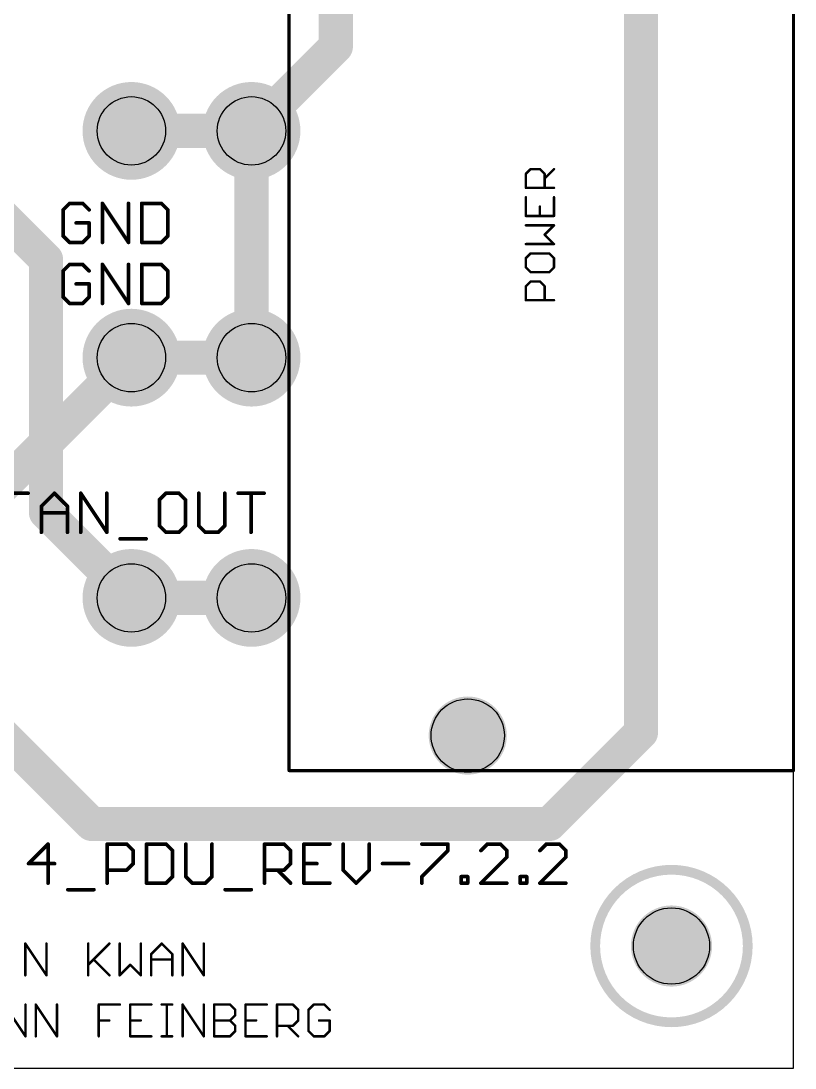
# Model space of a CAD drawing. Extents: x 0 to 5.5, y 0 to 2.75.
# Drawn here: x 4.234 to 5.503, y 0 to 1.716 of the extents above; entities that cross this region are included whole.
import ezdxf

# ---------------------------------------------------------------- set-up
doc = ezdxf.new("R2010")
doc.units = 0
for name, color, linetype in [('1', 14, 'CONTINUOUS'), ('16', 174, 'CONTINUOUS'), ('17', 94, 'CONTINUOUS'), ('20', 178, 'CONTINUOUS'), ('21', 250, 'CONTINUOUS'), ('23', 178, 'CONTINUOUS'), ('29', 250, 'CONTINUOUS'), ('30', 250, 'CONTINUOUS'), ('44', 250, 'CONTINUOUS')]:
    doc.layers.add(name, color=color, linetype=linetype)

# ---------------------------------------------------------------- blocks, each defined once
blk = doc.blocks.new('ROUNDP')
at = {"const_width": 0.5}
blk.add_lwpolyline([(0, -0.25, 1), (0, 0.25, 1), (0, -0.25)], format="xyb", dxfattribs=at)

msp = doc.modelspace()

# ---------------------------------------------------------------- linework, layer by layer
at = {"layer": '1', "const_width": 0.056}
for points in [[(4.75, 2.25), (4.75, 1.674016)], [(4.75, 1.674016), (4.611811, 1.535827)], [(4.414961, 1.535827), (4.611811, 1.535827)], [(4.200787, 0.95), (4.414961, 1.164173)], [(4.414961, 1.164173), (4.611811, 1.164173)], [(4.414961, 0.770472), (4.611811, 0.770472)]]:
    msp.add_lwpolyline(points, dxfattribs=at)
at = {"layer": '1', "const_width": 0.028}
for points in [[(4.759899, 1.664116, 1), (4.740101, 1.683915)], [(4.736, 1.674016, 1), (4.764, 1.674016)], [(4.414961, 1.549827, 1), (4.414961, 1.521827)], [(4.611811, 1.521827, 1), (4.611811, 1.549827)], [(4.601912, 1.545726, 1), (4.621711, 1.525927)], [(4.414961, 1.178173, 1), (4.414961, 1.150173)], [(4.42486, 1.154274, 1), (4.405061, 1.174073)], [(4.611811, 1.150173, 1), (4.611811, 1.178173)], [(4.414961, 0.784472, 1), (4.414961, 0.756472)], [(4.611811, 0.756472, 1), (4.611811, 0.784472)]]:
    msp.add_lwpolyline(points, format="xyb", dxfattribs=at)
at = {"layer": '16', "const_width": 0.056}
for points in [[(5.25, 2.25), (5.25, 0.55)], [(3.95, 1.65), (4.275, 1.325)], [(4.611811, 1.164173), (4.611811, 1.535827)], [(4.275, 1.325), (4.275, 0.910433)], [(4.275, 0.910433), (4.414961, 0.770472)], [(4.35, 0.4), (4.15, 0.6)], [(5.25, 0.55), (5.1, 0.4)], [(5.1, 0.4), (4.35, 0.4)]]:
    msp.add_lwpolyline(points, dxfattribs=at)
at = {"layer": '16', "const_width": 0.028}
for points in [[(4.625811, 1.535827, 1), (4.597811, 1.535827)], [(4.289, 1.325, 1), (4.261, 1.325)], [(4.265101, 1.315101, 1), (4.284899, 1.334899)], [(4.597811, 1.164173, 1), (4.625811, 1.164173)], [(4.284899, 0.920333, 1), (4.265101, 0.900534)], [(4.261, 0.910433, 1), (4.289, 0.910433)], [(4.405061, 0.760573, 1), (4.42486, 0.780372)], [(5.259899, 0.540101, 1), (5.240101, 0.559899)], [(5.236, 0.55, 1), (5.264, 0.55)], [(4.35, 0.414, 1), (4.35, 0.386)], [(4.340101, 0.390101, 1), (4.359899, 0.409899)], [(5.090101, 0.409899, 1), (5.109899, 0.390101)], [(5.1, 0.386, 1), (5.1, 0.414)]]:
    msp.add_lwpolyline(points, format="xyb", dxfattribs=at)
at = {"layer": '20'}
for p, q in [((5.5, 0), (5.5, 2.75)), ((0, 0), (5.5, 0))]:
    msp.add_line(p, q, dxfattribs=at)
for centre, radius in [((4.966142, 0.544882), 0.060039), ((5.3, 0.2), 0.0625)]:
    msp.add_circle(centre, radius, dxfattribs=at)
at = {"layer": '21'}
for points, const_width in [([(4.673228, 0.487402), (4.673228, 2.212598)], 0.005), ([(5.5, 2.212598), (5.5, 0.487402)], 0.005), ([(5.06141, 1.465476), (5.069083, 1.473149)], 0.004), ([(5.06141, 1.442456), (5.06141, 1.465476)], 0.004), ([(5.069083, 1.473149), (5.084429, 1.473149)], 0.004), ([(5.084429, 1.473149), (5.092102, 1.465476)], 0.004), ([(5.092102, 1.457803), (5.107449, 1.473149)], 0.004), ([(5.092102, 1.465476), (5.092102, 1.442456)], 0.004), ([(5.107449, 1.442456), (5.06141, 1.442456)], 0.004), ([(5.06141, 1.42711), (5.06141, 1.396417)], 0.004), ([(5.107449, 1.396417), (5.107449, 1.42711)], 0.004), ([(4.313676, 1.417055), (4.303, 1.406379)], 0.006), ([(4.303, 1.406379), (4.303, 1.363676)], 0.006), ([(4.335027, 1.417055), (4.313676, 1.417055)], 0.006), ([(4.345703, 1.406379), (4.335027, 1.417055)], 0.006), ([(4.367455, 1.353), (4.367455, 1.417055)], 0.006), ([(4.367455, 1.417055), (4.410158, 1.353)], 0.006), ([(4.410158, 1.353), (4.410158, 1.417055)], 0.006), ([(4.43191, 1.417055), (4.43191, 1.353)], 0.006), ([(4.463937, 1.417055), (4.43191, 1.417055)], 0.006), ([(4.474613, 1.406379), (4.463937, 1.417055)], 0.006), ([(4.474613, 1.363676), (4.474613, 1.406379)], 0.006), ([(5.084429, 1.396417), (5.084429, 1.411763)], 0.004), ([(5.06141, 1.396417), (5.107449, 1.396417)], 0.004), ([(4.345703, 1.385027), (4.324352, 1.385027)], 0.006), ([(4.345703, 1.363676), (4.345703, 1.385027)], 0.006), ([(5.107449, 1.38107), (5.06141, 1.38107)], 0.004), ([(5.092102, 1.365724), (5.107449, 1.38107)], 0.004), ([(4.303, 1.363676), (4.313676, 1.353)], 0.006), ([(4.313676, 1.353), (4.335027, 1.353)], 0.006), ([(4.335027, 1.353), (4.345703, 1.363676)], 0.006), ([(4.43191, 1.353), (4.463937, 1.353)], 0.006), ([(4.463937, 1.353), (4.474613, 1.363676)], 0.006), ([(5.107449, 1.350378), (5.092102, 1.365724)], 0.004), ([(5.06141, 1.350378), (5.107449, 1.350378)], 0.004), ([(5.069083, 1.335031), (5.06141, 1.327358)], 0.004), ([(5.06141, 1.327358), (5.06141, 1.312012)], 0.004), ([(5.099776, 1.335031), (5.069083, 1.335031)], 0.004), ([(5.107449, 1.327358), (5.099776, 1.335031)], 0.004), ([(5.107449, 1.312012), (5.107449, 1.327358)], 0.004), ([(4.313676, 1.317055), (4.303, 1.306379)], 0.006), ([(4.303, 1.306379), (4.303, 1.263676)], 0.006), ([(4.335027, 1.317055), (4.313676, 1.317055)], 0.006), ([(4.345703, 1.306379), (4.335027, 1.317055)], 0.006), ([(4.367455, 1.253), (4.367455, 1.317055)], 0.006), ([(4.367455, 1.317055), (4.410158, 1.253)], 0.006), ([(4.410158, 1.253), (4.410158, 1.317055)], 0.006), ([(4.43191, 1.317055), (4.43191, 1.253)], 0.006), ([(4.463937, 1.317055), (4.43191, 1.317055)], 0.006), ([(4.474613, 1.306379), (4.463937, 1.317055)], 0.006), ([(4.474613, 1.263676), (4.474613, 1.306379)], 0.006), ([(5.06141, 1.312012), (5.069083, 1.304338)], 0.004), ([(5.069083, 1.304338), (5.099776, 1.304338)], 0.004), ([(5.099776, 1.304338), (5.107449, 1.312012)], 0.004), ([(4.345703, 1.285027), (4.324352, 1.285027)], 0.006), ([(4.345703, 1.263676), (4.345703, 1.285027)], 0.006), ([(5.06141, 1.281319), (5.069083, 1.288992)], 0.004), ([(5.069083, 1.288992), (5.084429, 1.288992)], 0.004), ([(5.084429, 1.288992), (5.092102, 1.281319)], 0.004), ([(5.06141, 1.258299), (5.06141, 1.281319)], 0.004), ([(5.092102, 1.281319), (5.092102, 1.258299)], 0.004), ([(4.303, 1.263676), (4.313676, 1.253)], 0.006), ([(4.313676, 1.253), (4.335027, 1.253)], 0.006), ([(4.335027, 1.253), (4.345703, 1.263676)], 0.006), ([(4.43191, 1.253), (4.463937, 1.253)], 0.006), ([(4.463937, 1.253), (4.474613, 1.263676)], 0.006), ([(5.107449, 1.258299), (5.06141, 1.258299)], 0.004), ([(4.203, 0.942055), (4.245703, 0.942055)], 0.006), ([(4.267455, 0.920703), (4.288806, 0.942055)], 0.006), ([(4.288806, 0.942055), (4.310158, 0.920703)], 0.006), ([(4.33191, 0.878), (4.33191, 0.942055)], 0.006), ([(4.33191, 0.942055), (4.374613, 0.878)], 0.006), ([(4.374613, 0.878), (4.374613, 0.942055)], 0.006), ([(4.471496, 0.942055), (4.46082, 0.931379)], 0.006), ([(4.492847, 0.942055), (4.471496, 0.942055)], 0.006), ([(4.503523, 0.931379), (4.492847, 0.942055)], 0.006), ([(4.525275, 0.942055), (4.525275, 0.888676)], 0.006), ([(4.567978, 0.888676), (4.567978, 0.942055)], 0.006), ([(4.58973, 0.942055), (4.632433, 0.942055)], 0.006), ([(4.611081, 0.878), (4.611081, 0.942055)], 0.006), ([(4.46082, 0.931379), (4.46082, 0.888676)], 0.006), ([(4.503523, 0.888676), (4.503523, 0.931379)], 0.006), ([(4.267455, 0.878), (4.267455, 0.920703)], 0.006), ([(4.267455, 0.910027), (4.310158, 0.910027)], 0.006), ([(4.310158, 0.920703), (4.310158, 0.878)], 0.006), ([(4.46082, 0.888676), (4.471496, 0.878)], 0.006), ([(4.471496, 0.878), (4.492847, 0.878)], 0.006), ([(4.492847, 0.878), (4.503523, 0.888676)], 0.006), ([(4.525275, 0.888676), (4.535951, 0.878)], 0.006), ([(4.535951, 0.878), (4.557302, 0.878)], 0.006), ([(4.557302, 0.878), (4.567978, 0.888676)], 0.006), ([(4.396365, 0.867324), (4.439068, 0.867324)], 0.006), ([(5.5, 0.487402), (4.673228, 0.487402)], 0.005), ([(4.278392, 0.367055), (4.246365, 0.335027)], 0.006), ([(4.278392, 0.303), (4.278392, 0.367055)], 0.006), ([(4.375275, 0.303), (4.375275, 0.367055)], 0.006), ([(4.375275, 0.367055), (4.407302, 0.367055)], 0.006), ([(4.407302, 0.367055), (4.417978, 0.356379)], 0.006), ([(4.43973, 0.367055), (4.43973, 0.303)], 0.006), ([(4.471757, 0.367055), (4.43973, 0.367055)], 0.006), ([(4.482433, 0.356379), (4.471757, 0.367055)], 0.006), ([(4.504185, 0.367055), (4.504185, 0.313676)], 0.006), ([(4.546888, 0.313676), (4.546888, 0.367055)], 0.006), ([(4.633095, 0.303), (4.633095, 0.367055)], 0.006), ([(4.633095, 0.367055), (4.665122, 0.367055)], 0.006), ([(4.665122, 0.367055), (4.675798, 0.356379)], 0.006), ([(4.740253, 0.367055), (4.69755, 0.367055)], 0.006), ([(4.69755, 0.367055), (4.69755, 0.303)], 0.006), ([(4.762005, 0.367055), (4.762005, 0.324352)], 0.006), ([(4.804708, 0.324352), (4.804708, 0.367055)], 0.006), ([(4.890915, 0.367055), (4.933618, 0.367055)], 0.006), ([(4.933618, 0.367055), (4.933618, 0.356379)], 0.006), ([(4.998273, 0.367055), (4.987597, 0.356379)], 0.006), ([(5.019624, 0.367055), (4.998273, 0.367055)], 0.006), ([(5.0303, 0.356379), (5.019624, 0.367055)], 0.006), ([(5.094955, 0.367055), (5.08428, 0.356379)], 0.006), ([(5.116307, 0.367055), (5.094955, 0.367055)], 0.006), ([(5.126983, 0.356379), (5.116307, 0.367055)], 0.006), ([(4.417978, 0.356379), (4.417978, 0.335027)], 0.006), ([(4.482433, 0.313676), (4.482433, 0.356379)], 0.006), ([(4.675798, 0.356379), (4.675798, 0.335027)], 0.006), ([(4.933618, 0.356379), (4.890915, 0.313676)], 0.006), ([(4.987597, 0.303), (5.0303, 0.345703)], 0.006), ([(5.0303, 0.345703), (5.0303, 0.356379)], 0.006), ([(5.08428, 0.303), (5.126983, 0.345703)], 0.006), ([(5.126983, 0.345703), (5.126983, 0.356379)], 0.006), ([(4.246365, 0.335027), (4.289068, 0.335027)], 0.006), ([(4.407302, 0.324352), (4.375275, 0.324352)], 0.006), ([(4.417978, 0.335027), (4.407302, 0.324352)], 0.006), ([(4.665122, 0.324352), (4.633095, 0.324352)], 0.006), ([(4.654446, 0.324352), (4.675798, 0.303)], 0.006), ([(4.675798, 0.335027), (4.665122, 0.324352)], 0.006), ([(4.69755, 0.335027), (4.718901, 0.335027)], 0.006), ([(4.762005, 0.324352), (4.783356, 0.303)], 0.006), ([(4.783356, 0.303), (4.804708, 0.324352)], 0.006), ([(4.82646, 0.335027), (4.869163, 0.335027)], 0.006), ([(4.471757, 0.303), (4.482433, 0.313676)], 0.006), ([(4.504185, 0.313676), (4.51486, 0.303)], 0.006), ([(4.536212, 0.303), (4.546888, 0.313676)], 0.006), ([(4.890915, 0.313676), (4.890915, 0.303)], 0.006), ([(4.95537, 0.303), (4.95537, 0.313676)], 0.006), ([(4.95537, 0.313676), (4.966045, 0.313676)], 0.006), ([(4.966045, 0.313676), (4.966045, 0.303)], 0.006), ([(5.052052, 0.303), (5.052052, 0.313676)], 0.006), ([(5.052052, 0.313676), (5.062728, 0.313676)], 0.006), ([(5.062728, 0.313676), (5.062728, 0.303)], 0.006), ([(4.31082, 0.292324), (4.353523, 0.292324)], 0.006), ([(4.43973, 0.303), (4.471757, 0.303)], 0.006), ([(4.51486, 0.303), (4.536212, 0.303)], 0.006), ([(4.56864, 0.292324), (4.611343, 0.292324)], 0.006), ([(4.69755, 0.303), (4.740253, 0.303)], 0.006), ([(4.966045, 0.303), (4.95537, 0.303)], 0.006), ([(5.0303, 0.303), (4.987597, 0.303)], 0.006), ([(5.062728, 0.303), (5.052052, 0.303)], 0.006), ([(5.126983, 0.303), (5.08428, 0.303)], 0.006), ([(4.241068, 0.152), (4.241068, 0.204044)], 0.004), ([(4.241068, 0.204044), (4.275764, 0.152)], 0.004), ([(4.275764, 0.152), (4.275764, 0.204044)], 0.004), ([(4.344196, 0.204044), (4.344196, 0.152)], 0.004), ([(4.344196, 0.169348), (4.378892, 0.204044)], 0.004), ([(4.39576, 0.204044), (4.39576, 0.152)], 0.004), ([(4.430456, 0.152), (4.430456, 0.204044)], 0.004), ([(4.447324, 0.186696), (4.464672, 0.204044)], 0.004), ([(4.464672, 0.204044), (4.48202, 0.186696)], 0.004), ([(4.498888, 0.152), (4.498888, 0.204044)], 0.004), ([(4.498888, 0.204044), (4.533584, 0.152)], 0.004), ([(4.533584, 0.152), (4.533584, 0.204044)], 0.004), ([(4.35287, 0.178022), (4.378892, 0.152)], 0.004), ([(4.447324, 0.152), (4.447324, 0.186696)], 0.004), ([(4.447324, 0.178022), (4.48202, 0.178022)], 0.004), ([(4.48202, 0.186696), (4.48202, 0.152)], 0.004), ([(4.39576, 0.152), (4.413108, 0.169348)], 0.004), ([(4.413108, 0.169348), (4.430456, 0.152)], 0.004), ([(4.206692, 0.104044), (4.241388, 0.052)], 0.004), ([(4.241388, 0.052), (4.241388, 0.104044)], 0.004), ([(4.258256, 0.052), (4.258256, 0.104044)], 0.004), ([(4.258256, 0.104044), (4.292952, 0.052)], 0.004), ([(4.292952, 0.052), (4.292952, 0.104044)], 0.004), ([(4.361384, 0.052), (4.361384, 0.104044)], 0.004), ([(4.361384, 0.104044), (4.39608, 0.104044)], 0.004), ([(4.447644, 0.104044), (4.412948, 0.104044)], 0.004), ([(4.412948, 0.104044), (4.412948, 0.052)], 0.004), ([(4.464512, 0.104044), (4.48186, 0.104044)], 0.004), ([(4.473186, 0.052), (4.473186, 0.104044)], 0.004), ([(4.498888, 0.052), (4.498888, 0.104044)], 0.004), ([(4.498888, 0.104044), (4.533584, 0.052)], 0.004), ([(4.533584, 0.052), (4.533584, 0.104044)], 0.004), ([(4.550452, 0.052), (4.550452, 0.104044)], 0.004), ([(4.550452, 0.104044), (4.576474, 0.104044)], 0.004), ([(4.576474, 0.104044), (4.585148, 0.09537)], 0.004), ([(4.636712, 0.104044), (4.602016, 0.104044)], 0.004), ([(4.602016, 0.104044), (4.602016, 0.052)], 0.004), ([(4.65358, 0.052), (4.65358, 0.104044)], 0.004), ([(4.65358, 0.104044), (4.679602, 0.104044)], 0.004), ([(4.679602, 0.104044), (4.688276, 0.09537)], 0.004), ([(4.713818, 0.104044), (4.705144, 0.09537)], 0.004), ([(4.731166, 0.104044), (4.713818, 0.104044)], 0.004), ([(4.73984, 0.09537), (4.731166, 0.104044)], 0.004), ([(4.585148, 0.086696), (4.576474, 0.078022)], 0.004), ([(4.585148, 0.09537), (4.585148, 0.086696)], 0.004), ([(4.688276, 0.09537), (4.688276, 0.078022)], 0.004), ([(4.705144, 0.09537), (4.705144, 0.060674)], 0.004), ([(4.361384, 0.078022), (4.378732, 0.078022)], 0.004), ([(4.412948, 0.078022), (4.430296, 0.078022)], 0.004), ([(4.550452, 0.078022), (4.576474, 0.078022)], 0.004), ([(4.576474, 0.078022), (4.585148, 0.069348)], 0.004), ([(4.585148, 0.069348), (4.585148, 0.060674)], 0.004), ([(4.602016, 0.078022), (4.619364, 0.078022)], 0.004), ([(4.679602, 0.069348), (4.65358, 0.069348)], 0.004), ([(4.670928, 0.069348), (4.688276, 0.052)], 0.004), ([(4.688276, 0.078022), (4.679602, 0.069348)], 0.004), ([(4.73984, 0.078022), (4.722492, 0.078022)], 0.004), ([(4.73984, 0.060674), (4.73984, 0.078022)], 0.004), ([(4.412948, 0.052), (4.447644, 0.052)], 0.004), ([(4.464512, 0.052), (4.48186, 0.052)], 0.004), ([(4.576474, 0.052), (4.550452, 0.052)], 0.004), ([(4.585148, 0.060674), (4.576474, 0.052)], 0.004), ([(4.602016, 0.052), (4.636712, 0.052)], 0.004), ([(4.705144, 0.060674), (4.713818, 0.052)], 0.004), ([(4.713818, 0.052), (4.731166, 0.052)], 0.004), ([(4.731166, 0.052), (4.73984, 0.060674)], 0.004)]:
    msp.add_lwpolyline(points, dxfattribs=dict(at, const_width=const_width))
for points, const_width in [([(5.060702, 1.466183, 1), (5.062117, 1.464769)], 0.002), ([(5.06241, 1.465476, 1), (5.06041, 1.465476)], 0.002), ([(5.069083, 1.474149, 1), (5.069083, 1.472149)], 0.002), ([(5.06979, 1.472442, 1), (5.068376, 1.473856)], 0.002), ([(5.085136, 1.473856, 1), (5.083722, 1.472442)], 0.002), ([(5.084429, 1.472149, 1), (5.084429, 1.474149)], 0.002), ([(5.093102, 1.465476, 1), (5.091102, 1.465476)], 0.002), ([(5.091395, 1.45851, 1), (5.09281, 1.457095)], 0.002), ([(5.091395, 1.464769, 1), (5.09281, 1.466183)], 0.002), ([(5.108156, 1.472442, 1), (5.106742, 1.473856)], 0.002), ([(5.06141, 1.443456, 1), (5.06141, 1.441456)], 0.002), ([(5.06041, 1.442456, 1), (5.06241, 1.442456)], 0.002), ([(5.091102, 1.442456, 1), (5.093102, 1.442456)], 0.002), ([(5.107449, 1.441456, 1), (5.107449, 1.443456)], 0.002), ([(5.06241, 1.42711, 1), (5.06041, 1.42711)], 0.002), ([(5.108449, 1.42711, 1), (5.106449, 1.42711)], 0.002), ([(4.3045, 1.406379, 1), (4.3015, 1.406379)], 0.003), ([(4.301939, 1.40744, 1), (4.304061, 1.405318)], 0.003), ([(4.313676, 1.418555, 1), (4.313676, 1.415555)], 0.003), ([(4.314736, 1.415994, 1), (4.312615, 1.418115)], 0.003), ([(4.336088, 1.418115, 1), (4.333967, 1.415994)], 0.003), ([(4.335027, 1.415555, 1), (4.335027, 1.418555)], 0.003), ([(4.344642, 1.405318, 1), (4.346764, 1.40744)], 0.003), ([(4.368955, 1.417055, 1), (4.365955, 1.417055)], 0.003), ([(4.368703, 1.417887, 1), (4.366207, 1.416223)], 0.003), ([(4.411658, 1.417055, 1), (4.408658, 1.417055)], 0.003), ([(4.43341, 1.417055, 1), (4.43041, 1.417055)], 0.003), ([(4.43191, 1.418555, 1), (4.43191, 1.415555)], 0.003), ([(4.464998, 1.418115, 1), (4.462877, 1.415994)], 0.003), ([(4.463937, 1.415555, 1), (4.463937, 1.418555)], 0.003), ([(4.476113, 1.406379, 1), (4.473113, 1.406379)], 0.003), ([(4.473552, 1.405318, 1), (4.475674, 1.40744)], 0.003), ([(5.085429, 1.411763, 1), (5.083429, 1.411763)], 0.002), ([(5.06141, 1.397417, 1), (5.06141, 1.395417)], 0.002), ([(5.06041, 1.396417, 1), (5.06241, 1.396417)], 0.002), ([(5.083429, 1.396417, 1), (5.085429, 1.396417)], 0.002), ([(5.106449, 1.396417, 1), (5.108449, 1.396417)], 0.002), ([(5.107449, 1.395417, 1), (5.107449, 1.397417)], 0.002), ([(4.324352, 1.386527, 1), (4.324352, 1.383527)], 0.003), ([(4.347203, 1.385027, 1), (4.344203, 1.385027)], 0.003), ([(4.345703, 1.383527, 1), (4.345703, 1.386527)], 0.003), ([(5.06141, 1.38207, 1), (5.06141, 1.38007)], 0.002), ([(5.108156, 1.380363, 1), (5.106742, 1.381778)], 0.002), ([(5.107449, 1.38007, 1), (5.107449, 1.38207)], 0.002), ([(4.304061, 1.364736, 1), (4.301939, 1.362615)], 0.003), ([(4.3015, 1.363676, 1), (4.3045, 1.363676)], 0.003), ([(4.313676, 1.3545, 1), (4.313676, 1.3515)], 0.003), ([(4.335027, 1.3515, 1), (4.335027, 1.3545)], 0.003), ([(4.344203, 1.363676, 1), (4.347203, 1.363676)], 0.003), ([(4.346764, 1.362615, 1), (4.344642, 1.364736)], 0.003), ([(4.43191, 1.3545, 1), (4.43191, 1.3515)], 0.003), ([(4.463937, 1.3515, 1), (4.463937, 1.3545)], 0.003), ([(4.473113, 1.363676, 1), (4.476113, 1.363676)], 0.003), ([(4.475674, 1.362615, 1), (4.473552, 1.364736)], 0.003), ([(5.09281, 1.366431, 1), (5.091395, 1.365017)], 0.002), ([(5.091395, 1.366431, 1), (5.09281, 1.365017)], 0.002), ([(4.312615, 1.351939, 1), (4.314736, 1.354061)], 0.003), ([(4.333967, 1.354061, 1), (4.336088, 1.351939)], 0.003), ([(4.365955, 1.353, 1), (4.368955, 1.353)], 0.003), ([(4.408658, 1.353, 1), (4.411658, 1.353)], 0.003), ([(4.40891, 1.352168, 1), (4.411406, 1.353832)], 0.003), ([(4.43041, 1.353, 1), (4.43341, 1.353)], 0.003), ([(4.462877, 1.354061, 1), (4.464998, 1.351939)], 0.003), ([(5.06141, 1.351378, 1), (5.06141, 1.349378)], 0.002), ([(5.106742, 1.349671, 1), (5.108156, 1.351085)], 0.002), ([(5.107449, 1.349378, 1), (5.107449, 1.351378)], 0.002), ([(5.060702, 1.328065, 1), (5.062117, 1.326651)], 0.002), ([(5.06241, 1.327358, 1), (5.06041, 1.327358)], 0.002), ([(5.069083, 1.336031, 1), (5.069083, 1.334031)], 0.002), ([(5.06979, 1.334324, 1), (5.068376, 1.335738)], 0.002), ([(5.100483, 1.335738, 1), (5.099069, 1.334324)], 0.002), ([(5.099776, 1.334031, 1), (5.099776, 1.336031)], 0.002), ([(5.108449, 1.327358, 1), (5.106449, 1.327358)], 0.002), ([(5.106742, 1.326651, 1), (5.108156, 1.328065)], 0.002), ([(4.3045, 1.306379, 1), (4.3015, 1.306379)], 0.003), ([(4.301939, 1.30744, 1), (4.304061, 1.305318)], 0.003), ([(4.313676, 1.318555, 1), (4.313676, 1.315555)], 0.003), ([(4.314736, 1.315994, 1), (4.312615, 1.318115)], 0.003), ([(4.336088, 1.318115, 1), (4.333967, 1.315994)], 0.003), ([(4.335027, 1.315555, 1), (4.335027, 1.318555)], 0.003), ([(4.344642, 1.305318, 1), (4.346764, 1.30744)], 0.003), ([(4.368955, 1.317055, 1), (4.365955, 1.317055)], 0.003), ([(4.368703, 1.317887, 1), (4.366207, 1.316223)], 0.003), ([(4.411658, 1.317055, 1), (4.408658, 1.317055)], 0.003), ([(4.43341, 1.317055, 1), (4.43041, 1.317055)], 0.003), ([(4.43191, 1.318555, 1), (4.43191, 1.315555)], 0.003), ([(4.464998, 1.318115, 1), (4.462877, 1.315994)], 0.003), ([(4.463937, 1.315555, 1), (4.463937, 1.318555)], 0.003), ([(4.476113, 1.306379, 1), (4.473113, 1.306379)], 0.003), ([(4.473552, 1.305318, 1), (4.475674, 1.30744)], 0.003), ([(5.062117, 1.312719, 1), (5.060702, 1.311304)], 0.002), ([(5.06041, 1.312012, 1), (5.06241, 1.312012)], 0.002), ([(5.069083, 1.305338, 1), (5.069083, 1.303338)], 0.002), ([(5.068376, 1.303631, 1), (5.06979, 1.305046)], 0.002), ([(5.099069, 1.305046, 1), (5.100483, 1.303631)], 0.002), ([(5.099776, 1.303338, 1), (5.099776, 1.305338)], 0.002), ([(5.106449, 1.312012, 1), (5.108449, 1.312012)], 0.002), ([(5.108156, 1.311304, 1), (5.106742, 1.312719)], 0.002), ([(4.324352, 1.286527, 1), (4.324352, 1.283527)], 0.003), ([(4.347203, 1.285027, 1), (4.344203, 1.285027)], 0.003), ([(4.345703, 1.283527, 1), (4.345703, 1.286527)], 0.003), ([(5.069083, 1.289992, 1), (5.069083, 1.287992)], 0.002), ([(5.06979, 1.288285, 1), (5.068376, 1.289699)], 0.002), ([(5.085136, 1.289699, 1), (5.083722, 1.288285)], 0.002), ([(5.084429, 1.287992, 1), (5.084429, 1.289992)], 0.002), ([(5.060702, 1.282026, 1), (5.062117, 1.280612)], 0.002), ([(5.06241, 1.281319, 1), (5.06041, 1.281319)], 0.002), ([(5.093102, 1.281319, 1), (5.091102, 1.281319)], 0.002), ([(5.091395, 1.280612, 1), (5.09281, 1.282026)], 0.002), ([(4.304061, 1.264736, 1), (4.301939, 1.262615)], 0.003), ([(4.3015, 1.263676, 1), (4.3045, 1.263676)], 0.003), ([(4.313676, 1.2545, 1), (4.313676, 1.2515)], 0.003), ([(4.312615, 1.251939, 1), (4.314736, 1.254061)], 0.003), ([(4.333967, 1.254061, 1), (4.336088, 1.251939)], 0.003), ([(4.335027, 1.2515, 1), (4.335027, 1.2545)], 0.003), ([(4.344203, 1.263676, 1), (4.347203, 1.263676)], 0.003), ([(4.346764, 1.262615, 1), (4.344642, 1.264736)], 0.003), ([(4.365955, 1.253, 1), (4.368955, 1.253)], 0.003), ([(4.408658, 1.253, 1), (4.411658, 1.253)], 0.003), ([(4.40891, 1.252168, 1), (4.411406, 1.253832)], 0.003), ([(4.43191, 1.2545, 1), (4.43191, 1.2515)], 0.003), ([(4.43041, 1.253, 1), (4.43341, 1.253)], 0.003), ([(4.462877, 1.254061, 1), (4.464998, 1.251939)], 0.003), ([(4.463937, 1.2515, 1), (4.463937, 1.2545)], 0.003), ([(4.473113, 1.263676, 1), (4.476113, 1.263676)], 0.003), ([(4.475674, 1.262615, 1), (4.473552, 1.264736)], 0.003), ([(5.06141, 1.259299, 1), (5.06141, 1.257299)], 0.002), ([(5.06041, 1.258299, 1), (5.06241, 1.258299)], 0.002), ([(5.091102, 1.258299, 1), (5.093102, 1.258299)], 0.002), ([(5.107449, 1.257299, 1), (5.107449, 1.259299)], 0.002), ([(4.245703, 0.940555, 1), (4.245703, 0.943555)], 0.003), ([(4.289867, 0.943115, 1), (4.287746, 0.940994)], 0.003), ([(4.289867, 0.940994, 1), (4.287746, 0.943115)], 0.003), ([(4.33341, 0.942055, 1), (4.33041, 0.942055)], 0.003), ([(4.333158, 0.942887, 1), (4.330662, 0.941223)], 0.003), ([(4.376113, 0.942055, 1), (4.373113, 0.942055)], 0.003), ([(4.471496, 0.943555, 1), (4.471496, 0.940555)], 0.003), ([(4.472556, 0.940994, 1), (4.470435, 0.943115)], 0.003), ([(4.493908, 0.943115, 1), (4.491787, 0.940994)], 0.003), ([(4.492847, 0.940555, 1), (4.492847, 0.943555)], 0.003), ([(4.526775, 0.942055, 1), (4.523775, 0.942055)], 0.003), ([(4.569478, 0.942055, 1), (4.566478, 0.942055)], 0.003), ([(4.58973, 0.943555, 1), (4.58973, 0.940555)], 0.003), ([(4.612581, 0.942055, 1), (4.609581, 0.942055)], 0.003), ([(4.632433, 0.940555, 1), (4.632433, 0.943555)], 0.003), ([(4.46232, 0.931379, 1), (4.45932, 0.931379)], 0.003), ([(4.459759, 0.93244, 1), (4.461881, 0.930318)], 0.003), ([(4.505023, 0.931379, 1), (4.502023, 0.931379)], 0.003), ([(4.502462, 0.930318, 1), (4.504584, 0.93244)], 0.003), ([(4.268955, 0.920703, 1), (4.265955, 0.920703)], 0.003), ([(4.266394, 0.921764, 1), (4.268516, 0.919642)], 0.003), ([(4.267455, 0.911527, 1), (4.267455, 0.908527)], 0.003), ([(4.311658, 0.920703, 1), (4.308658, 0.920703)], 0.003), ([(4.309097, 0.919642, 1), (4.311219, 0.921764)], 0.003), ([(4.310158, 0.908527, 1), (4.310158, 0.911527)], 0.003), ([(4.265955, 0.878, 1), (4.268955, 0.878)], 0.003), ([(4.308658, 0.878, 1), (4.311658, 0.878)], 0.003), ([(4.33041, 0.878, 1), (4.33341, 0.878)], 0.003), ([(4.373113, 0.878, 1), (4.376113, 0.878)], 0.003), ([(4.373365, 0.877168, 1), (4.375861, 0.878832)], 0.003), ([(4.461881, 0.889736, 1), (4.459759, 0.887615)], 0.003), ([(4.45932, 0.888676, 1), (4.46232, 0.888676)], 0.003), ([(4.471496, 0.8795, 1), (4.471496, 0.8765)], 0.003), ([(4.470435, 0.876939, 1), (4.472556, 0.879061)], 0.003), ([(4.491787, 0.879061, 1), (4.493908, 0.876939)], 0.003), ([(4.492847, 0.8765, 1), (4.492847, 0.8795)], 0.003), ([(4.502023, 0.888676, 1), (4.505023, 0.888676)], 0.003), ([(4.504584, 0.887615, 1), (4.502462, 0.889736)], 0.003), ([(4.526336, 0.889736, 1), (4.524214, 0.887615)], 0.003), ([(4.523775, 0.888676, 1), (4.526775, 0.888676)], 0.003), ([(4.535951, 0.8795, 1), (4.535951, 0.8765)], 0.003), ([(4.53489, 0.876939, 1), (4.537011, 0.879061)], 0.003), ([(4.556242, 0.879061, 1), (4.558363, 0.876939)], 0.003), ([(4.557302, 0.8765, 1), (4.557302, 0.8795)], 0.003), ([(4.566478, 0.888676, 1), (4.569478, 0.888676)], 0.003), ([(4.569039, 0.887615, 1), (4.566917, 0.889736)], 0.003), ([(4.609581, 0.878, 1), (4.612581, 0.878)], 0.003), ([(4.396365, 0.868824, 1), (4.396365, 0.865824)], 0.003), ([(4.439068, 0.865824, 1), (4.439068, 0.868824)], 0.003), ([(4.673228, 0.488652, 1), (4.673228, 0.486152)], 0.0025), ([(4.671978, 0.487402, 1), (4.674478, 0.487402)], 0.0025), ([(5.49875, 0.487402, 1), (5.50125, 0.487402)], 0.0025), ([(5.5, 0.486152, 1), (5.5, 0.488652)], 0.0025), ([(4.279892, 0.367055, 1), (4.276892, 0.367055)], 0.003), ([(4.279453, 0.365994, 1), (4.277332, 0.368115)], 0.003), ([(4.376775, 0.367055, 1), (4.373775, 0.367055)], 0.003), ([(4.375275, 0.368555, 1), (4.375275, 0.365555)], 0.003), ([(4.408363, 0.368115, 1), (4.406242, 0.365994)], 0.003), ([(4.407302, 0.365555, 1), (4.407302, 0.368555)], 0.003), ([(4.44123, 0.367055, 1), (4.43823, 0.367055)], 0.003), ([(4.43973, 0.368555, 1), (4.43973, 0.365555)], 0.003), ([(4.472818, 0.368115, 1), (4.470696, 0.365994)], 0.003), ([(4.471757, 0.365555, 1), (4.471757, 0.368555)], 0.003), ([(4.505685, 0.367055, 1), (4.502685, 0.367055)], 0.003), ([(4.548388, 0.367055, 1), (4.545388, 0.367055)], 0.003), ([(4.634595, 0.367055, 1), (4.631595, 0.367055)], 0.003), ([(4.633095, 0.368555, 1), (4.633095, 0.365555)], 0.003), ([(4.666183, 0.368115, 1), (4.664061, 0.365994)], 0.003), ([(4.665122, 0.365555, 1), (4.665122, 0.368555)], 0.003), ([(4.69755, 0.368555, 1), (4.69755, 0.365555)], 0.003), ([(4.69905, 0.367055, 1), (4.69605, 0.367055)], 0.003), ([(4.740253, 0.365555, 1), (4.740253, 0.368555)], 0.003), ([(4.763505, 0.367055, 1), (4.760505, 0.367055)], 0.003), ([(4.806208, 0.367055, 1), (4.803208, 0.367055)], 0.003), ([(4.890915, 0.368555, 1), (4.890915, 0.365555)], 0.003), ([(4.935118, 0.367055, 1), (4.932118, 0.367055)], 0.003), ([(4.933618, 0.365555, 1), (4.933618, 0.368555)], 0.003), ([(4.998273, 0.368555, 1), (4.998273, 0.365555)], 0.003), ([(4.999333, 0.365994, 1), (4.997212, 0.368115)], 0.003), ([(5.020685, 0.368115, 1), (5.018564, 0.365994)], 0.003), ([(5.019624, 0.365555, 1), (5.019624, 0.368555)], 0.003), ([(5.094955, 0.368555, 1), (5.094955, 0.365555)], 0.003), ([(5.096016, 0.365994, 1), (5.093895, 0.368115)], 0.003), ([(5.117367, 0.368115, 1), (5.115246, 0.365994)], 0.003), ([(5.116307, 0.365555, 1), (5.116307, 0.368555)], 0.003), ([(4.419478, 0.356379, 1), (4.416478, 0.356379)], 0.003), ([(4.416917, 0.355318, 1), (4.419039, 0.35744)], 0.003), ([(4.483933, 0.356379, 1), (4.480933, 0.356379)], 0.003), ([(4.481372, 0.355318, 1), (4.483494, 0.35744)], 0.003), ([(4.677298, 0.356379, 1), (4.674298, 0.356379)], 0.003), ([(4.674737, 0.355318, 1), (4.676859, 0.35744)], 0.003), ([(4.932118, 0.356379, 1), (4.935118, 0.356379)], 0.003), ([(4.934678, 0.355318, 1), (4.932557, 0.35744)], 0.003), ([(4.986536, 0.35744, 1), (4.988658, 0.355318)], 0.003), ([(5.0318, 0.356379, 1), (5.0288, 0.356379)], 0.003), ([(5.0288, 0.345703, 1), (5.0318, 0.345703)], 0.003), ([(5.02924, 0.355318, 1), (5.031361, 0.35744)], 0.003), ([(5.031361, 0.344642, 1), (5.02924, 0.346764)], 0.003), ([(5.083219, 0.35744, 1), (5.08534, 0.355318)], 0.003), ([(5.128483, 0.356379, 1), (5.125483, 0.356379)], 0.003), ([(5.125483, 0.345703, 1), (5.128483, 0.345703)], 0.003), ([(5.125922, 0.355318, 1), (5.128043, 0.35744)], 0.003), ([(5.128043, 0.344642, 1), (5.125922, 0.346764)], 0.003), ([(4.246365, 0.336527, 1), (4.246365, 0.333527)], 0.003), ([(4.245304, 0.336088, 1), (4.247426, 0.333967)], 0.003), ([(4.289068, 0.333527, 1), (4.289068, 0.336527)], 0.003), ([(4.375275, 0.325852, 1), (4.375275, 0.322852)], 0.003), ([(4.406242, 0.325412, 1), (4.408363, 0.323291)], 0.003), ([(4.407302, 0.322852, 1), (4.407302, 0.325852)], 0.003), ([(4.416478, 0.335027, 1), (4.419478, 0.335027)], 0.003), ([(4.419039, 0.333967, 1), (4.416917, 0.336088)], 0.003), ([(4.633095, 0.325852, 1), (4.633095, 0.322852)], 0.003), ([(4.655507, 0.325412, 1), (4.653386, 0.323291)], 0.003), ([(4.664061, 0.325412, 1), (4.666183, 0.323291)], 0.003), ([(4.665122, 0.322852, 1), (4.665122, 0.325852)], 0.003), ([(4.674298, 0.335027, 1), (4.677298, 0.335027)], 0.003), ([(4.676859, 0.333967, 1), (4.674737, 0.336088)], 0.003), ([(4.69755, 0.336527, 1), (4.69755, 0.333527)], 0.003), ([(4.718901, 0.333527, 1), (4.718901, 0.336527)], 0.003), ([(4.763065, 0.325412, 1), (4.760944, 0.323291)], 0.003), ([(4.805768, 0.323291, 1), (4.803647, 0.325412)], 0.003), ([(4.82646, 0.336527, 1), (4.82646, 0.333527)], 0.003), ([(4.869163, 0.333527, 1), (4.869163, 0.336527)], 0.003), ([(5.3, 0.075, 1), (5.3, 0.325, 1), (5.3, 0.075)], 0.016), ([(4.480933, 0.313676, 1), (4.483933, 0.313676)], 0.003), ([(4.483494, 0.312615, 1), (4.481372, 0.314736)], 0.003), ([(4.505245, 0.314736, 1), (4.503124, 0.312615)], 0.003), ([(4.502685, 0.313676, 1), (4.505685, 0.313676)], 0.003), ([(4.545388, 0.313676, 1), (4.548388, 0.313676)], 0.003), ([(4.547949, 0.312615, 1), (4.545827, 0.314736)], 0.003), ([(4.760505, 0.324352, 1), (4.763505, 0.324352)], 0.003), ([(4.803208, 0.324352, 1), (4.806208, 0.324352)], 0.003), ([(4.892415, 0.313676, 1), (4.889415, 0.313676)], 0.003), ([(4.889854, 0.314736, 1), (4.891975, 0.312615)], 0.003), ([(4.95687, 0.313676, 1), (4.95387, 0.313676)], 0.003), ([(4.95537, 0.315176, 1), (4.95537, 0.312176)], 0.003), ([(4.967545, 0.313676, 1), (4.964545, 0.313676)], 0.003), ([(4.966045, 0.312176, 1), (4.966045, 0.315176)], 0.003), ([(5.053552, 0.313676, 1), (5.050552, 0.313676)], 0.003), ([(5.052052, 0.315176, 1), (5.052052, 0.312176)], 0.003), ([(5.064228, 0.313676, 1), (5.061228, 0.313676)], 0.003), ([(5.062728, 0.312176, 1), (5.062728, 0.315176)], 0.003), ([(4.276892, 0.303, 1), (4.279892, 0.303)], 0.003), ([(4.31082, 0.293824, 1), (4.31082, 0.290824)], 0.003), ([(4.353523, 0.290824, 1), (4.353523, 0.293824)], 0.003), ([(4.373775, 0.303, 1), (4.376775, 0.303)], 0.003), ([(4.43973, 0.3045, 1), (4.43973, 0.3015)], 0.003), ([(4.43823, 0.303, 1), (4.44123, 0.303)], 0.003), ([(4.470696, 0.304061, 1), (4.472818, 0.301939)], 0.003), ([(4.471757, 0.3015, 1), (4.471757, 0.3045)], 0.003), ([(4.51486, 0.3045, 1), (4.51486, 0.3015)], 0.003), ([(4.5138, 0.301939, 1), (4.515921, 0.304061)], 0.003), ([(4.535151, 0.304061, 1), (4.537273, 0.301939)], 0.003), ([(4.536212, 0.3015, 1), (4.536212, 0.3045)], 0.003), ([(4.56864, 0.293824, 1), (4.56864, 0.290824)], 0.003), ([(4.611343, 0.290824, 1), (4.611343, 0.293824)], 0.003), ([(4.631595, 0.303, 1), (4.634595, 0.303)], 0.003), ([(4.674737, 0.301939, 1), (4.676859, 0.304061)], 0.003), ([(4.69755, 0.3045, 1), (4.69755, 0.3015)], 0.003), ([(4.69605, 0.303, 1), (4.69905, 0.303)], 0.003), ([(4.740253, 0.3015, 1), (4.740253, 0.3045)], 0.003), ([(4.782296, 0.304061, 1), (4.784417, 0.301939)], 0.003), ([(4.782296, 0.301939, 1), (4.784417, 0.304061)], 0.003), ([(4.889415, 0.303, 1), (4.892415, 0.303)], 0.003), ([(4.95537, 0.3045, 1), (4.95537, 0.3015)], 0.003), ([(4.95387, 0.303, 1), (4.95687, 0.303)], 0.003), ([(4.964545, 0.303, 1), (4.967545, 0.303)], 0.003), ([(4.966045, 0.3015, 1), (4.966045, 0.3045)], 0.003), ([(4.987597, 0.3045, 1), (4.987597, 0.3015)], 0.003), ([(4.986536, 0.304061, 1), (4.988658, 0.301939)], 0.003), ([(5.0303, 0.3015, 1), (5.0303, 0.3045)], 0.003), ([(5.052052, 0.3045, 1), (5.052052, 0.3015)], 0.003), ([(5.050552, 0.303, 1), (5.053552, 0.303)], 0.003), ([(5.061228, 0.303, 1), (5.064228, 0.303)], 0.003), ([(5.062728, 0.3015, 1), (5.062728, 0.3045)], 0.003), ([(5.083219, 0.304061, 1), (5.08534, 0.301939)], 0.003), ([(5.08428, 0.3045, 1), (5.08428, 0.3015)], 0.003), ([(5.126983, 0.3015, 1), (5.126983, 0.3045)], 0.003), ([(4.242068, 0.204044, 1), (4.240068, 0.204044)], 0.002), ([(4.2419, 0.204599, 1), (4.240236, 0.20349)], 0.002), ([(4.276764, 0.204044, 1), (4.274764, 0.204044)], 0.002), ([(4.345196, 0.204044, 1), (4.343196, 0.204044)], 0.002), ([(4.379599, 0.203337, 1), (4.378185, 0.204752)], 0.002), ([(4.39676, 0.204044, 1), (4.39476, 0.204044)], 0.002), ([(4.431456, 0.204044, 1), (4.429456, 0.204044)], 0.002), ([(4.465379, 0.204752, 1), (4.463965, 0.203337)], 0.002), ([(4.465379, 0.203337, 1), (4.463965, 0.204752)], 0.002), ([(4.499888, 0.204044, 1), (4.497888, 0.204044)], 0.002), ([(4.49972, 0.204599, 1), (4.498056, 0.20349)], 0.002), ([(4.534584, 0.204044, 1), (4.532584, 0.204044)], 0.002), ([(4.353577, 0.178729, 1), (4.352163, 0.177315)], 0.002), ([(4.448324, 0.186696, 1), (4.446324, 0.186696)], 0.002), ([(4.446617, 0.187403, 1), (4.448031, 0.185989)], 0.002), ([(4.447324, 0.179022, 1), (4.447324, 0.177022)], 0.002), ([(4.48302, 0.186696, 1), (4.48102, 0.186696)], 0.002), ([(4.481313, 0.185989, 1), (4.482727, 0.187403)], 0.002), ([(4.48202, 0.177022, 1), (4.48202, 0.179022)], 0.002), ([(4.343489, 0.170055, 1), (4.344903, 0.168641)], 0.002), ([(4.413815, 0.170055, 1), (4.412401, 0.168641)], 0.002), ([(4.413815, 0.168641, 1), (4.412401, 0.170055)], 0.002), ([(4.240068, 0.152, 1), (4.242068, 0.152)], 0.002), ([(4.274764, 0.152, 1), (4.276764, 0.152)], 0.002), ([(4.274932, 0.151445, 1), (4.276596, 0.152555)], 0.002), ([(4.343196, 0.152, 1), (4.345196, 0.152)], 0.002), ([(4.378185, 0.151293, 1), (4.379599, 0.152707)], 0.002), ([(4.395053, 0.152707, 1), (4.396467, 0.151293)], 0.002), ([(4.39476, 0.152, 1), (4.39676, 0.152)], 0.002), ([(4.429456, 0.152, 1), (4.431456, 0.152)], 0.002), ([(4.429749, 0.151293, 1), (4.431163, 0.152707)], 0.002), ([(4.446324, 0.152, 1), (4.448324, 0.152)], 0.002), ([(4.48102, 0.152, 1), (4.48302, 0.152)], 0.002), ([(4.497888, 0.152, 1), (4.499888, 0.152)], 0.002), ([(4.532584, 0.152, 1), (4.534584, 0.152)], 0.002), ([(4.532752, 0.151445, 1), (4.534416, 0.152555)], 0.002), ([(4.242388, 0.104044, 1), (4.240388, 0.104044)], 0.002), ([(4.259256, 0.104044, 1), (4.257256, 0.104044)], 0.002), ([(4.259088, 0.104599, 1), (4.257424, 0.10349)], 0.002), ([(4.293952, 0.104044, 1), (4.291952, 0.104044)], 0.002), ([(4.362384, 0.104044, 1), (4.360384, 0.104044)], 0.002), ([(4.361384, 0.105044, 1), (4.361384, 0.103044)], 0.002), ([(4.39608, 0.103044, 1), (4.39608, 0.105044)], 0.002), ([(4.412948, 0.105044, 1), (4.412948, 0.103044)], 0.002), ([(4.413948, 0.104044, 1), (4.411948, 0.104044)], 0.002), ([(4.447644, 0.103044, 1), (4.447644, 0.105044)], 0.002), ([(4.464512, 0.105044, 1), (4.464512, 0.103044)], 0.002), ([(4.474186, 0.104044, 1), (4.472186, 0.104044)], 0.002), ([(4.48186, 0.103044, 1), (4.48186, 0.105044)], 0.002), ([(4.499888, 0.104044, 1), (4.497888, 0.104044)], 0.002), ([(4.49972, 0.104599, 1), (4.498056, 0.10349)], 0.002), ([(4.534584, 0.104044, 1), (4.532584, 0.104044)], 0.002), ([(4.551452, 0.104044, 1), (4.549452, 0.104044)], 0.002), ([(4.550452, 0.105044, 1), (4.550452, 0.103044)], 0.002), ([(4.577181, 0.104752, 1), (4.575767, 0.103337)], 0.002), ([(4.576474, 0.103044, 1), (4.576474, 0.105044)], 0.002), ([(4.602016, 0.105044, 1), (4.602016, 0.103044)], 0.002), ([(4.603016, 0.104044, 1), (4.601016, 0.104044)], 0.002), ([(4.636712, 0.103044, 1), (4.636712, 0.105044)], 0.002), ([(4.65458, 0.104044, 1), (4.65258, 0.104044)], 0.002), ([(4.65358, 0.105044, 1), (4.65358, 0.103044)], 0.002), ([(4.680309, 0.104752, 1), (4.678895, 0.103337)], 0.002), ([(4.679602, 0.103044, 1), (4.679602, 0.105044)], 0.002), ([(4.713818, 0.105044, 1), (4.713818, 0.103044)], 0.002), ([(4.714525, 0.103337, 1), (4.713111, 0.104752)], 0.002), ([(4.731873, 0.104752, 1), (4.730459, 0.103337)], 0.002), ([(4.731166, 0.103044, 1), (4.731166, 0.105044)], 0.002), ([(4.586148, 0.09537, 1), (4.584148, 0.09537)], 0.002), ([(4.584148, 0.086696, 1), (4.586148, 0.086696)], 0.002), ([(4.584441, 0.094663, 1), (4.585855, 0.096077)], 0.002), ([(4.585855, 0.085989, 1), (4.584441, 0.087403)], 0.002), ([(4.689276, 0.09537, 1), (4.687276, 0.09537)], 0.002), ([(4.687569, 0.094663, 1), (4.688983, 0.096077)], 0.002), ([(4.706144, 0.09537, 1), (4.704144, 0.09537)], 0.002), ([(4.704437, 0.096077, 1), (4.705851, 0.094663)], 0.002), ([(4.739133, 0.094663, 1), (4.740547, 0.096077)], 0.002), ([(4.361384, 0.079022, 1), (4.361384, 0.077022)], 0.002), ([(4.378732, 0.077022, 1), (4.378732, 0.079022)], 0.002), ([(4.412948, 0.079022, 1), (4.412948, 0.077022)], 0.002), ([(4.430296, 0.077022, 1), (4.430296, 0.079022)], 0.002), ([(4.550452, 0.079022, 1), (4.550452, 0.077022)], 0.002), ([(4.577181, 0.078729, 1), (4.575767, 0.077315)], 0.002), ([(4.575767, 0.078729, 1), (4.577181, 0.077315)], 0.002), ([(4.576474, 0.077022, 1), (4.576474, 0.079022)], 0.002), ([(4.586148, 0.069348, 1), (4.584148, 0.069348)], 0.002), ([(4.584441, 0.068641, 1), (4.585855, 0.070055)], 0.002), ([(4.602016, 0.079022, 1), (4.602016, 0.077022)], 0.002), ([(4.619364, 0.077022, 1), (4.619364, 0.079022)], 0.002), ([(4.65358, 0.070348, 1), (4.65358, 0.068348)], 0.002), ([(4.671635, 0.070055, 1), (4.670221, 0.068641)], 0.002), ([(4.678895, 0.070055, 1), (4.680309, 0.068641)], 0.002), ([(4.679602, 0.068348, 1), (4.679602, 0.070348)], 0.002), ([(4.687276, 0.078022, 1), (4.689276, 0.078022)], 0.002), ([(4.688983, 0.077315, 1), (4.687569, 0.078729)], 0.002), ([(4.722492, 0.079022, 1), (4.722492, 0.077022)], 0.002), ([(4.74084, 0.078022, 1), (4.73884, 0.078022)], 0.002), ([(4.73984, 0.077022, 1), (4.73984, 0.079022)], 0.002), ([(4.240388, 0.052, 1), (4.242388, 0.052)], 0.002), ([(4.240556, 0.051445, 1), (4.24222, 0.052555)], 0.002), ([(4.257256, 0.052, 1), (4.259256, 0.052)], 0.002), ([(4.291952, 0.052, 1), (4.293952, 0.052)], 0.002), ([(4.29212, 0.051445, 1), (4.293784, 0.052555)], 0.002), ([(4.360384, 0.052, 1), (4.362384, 0.052)], 0.002), ([(4.412948, 0.053, 1), (4.412948, 0.051)], 0.002), ([(4.411948, 0.052, 1), (4.413948, 0.052)], 0.002), ([(4.447644, 0.051, 1), (4.447644, 0.053)], 0.002), ([(4.464512, 0.053, 1), (4.464512, 0.051)], 0.002), ([(4.472186, 0.052, 1), (4.474186, 0.052)], 0.002), ([(4.48186, 0.051, 1), (4.48186, 0.053)], 0.002), ([(4.497888, 0.052, 1), (4.499888, 0.052)], 0.002), ([(4.532584, 0.052, 1), (4.534584, 0.052)], 0.002), ([(4.532752, 0.051445, 1), (4.534416, 0.052555)], 0.002), ([(4.550452, 0.053, 1), (4.550452, 0.051)], 0.002), ([(4.549452, 0.052, 1), (4.551452, 0.052)], 0.002), ([(4.575767, 0.052707, 1), (4.577181, 0.051293)], 0.002), ([(4.576474, 0.051, 1), (4.576474, 0.053)], 0.002), ([(4.584148, 0.060674, 1), (4.586148, 0.060674)], 0.002), ([(4.585855, 0.059967, 1), (4.584441, 0.061381)], 0.002), ([(4.602016, 0.053, 1), (4.602016, 0.051)], 0.002), ([(4.601016, 0.052, 1), (4.603016, 0.052)], 0.002), ([(4.636712, 0.051, 1), (4.636712, 0.053)], 0.002), ([(4.65258, 0.052, 1), (4.65458, 0.052)], 0.002), ([(4.687569, 0.051293, 1), (4.688983, 0.052707)], 0.002), ([(4.705851, 0.061381, 1), (4.704437, 0.059967)], 0.002), ([(4.704144, 0.060674, 1), (4.706144, 0.060674)], 0.002), ([(4.713818, 0.053, 1), (4.713818, 0.051)], 0.002), ([(4.713111, 0.051293, 1), (4.714525, 0.052707)], 0.002), ([(4.730459, 0.052707, 1), (4.731873, 0.051293)], 0.002), ([(4.731166, 0.051, 1), (4.731166, 0.053)], 0.002), ([(4.73884, 0.060674, 1), (4.74084, 0.060674)], 0.002), ([(4.740547, 0.059967, 1), (4.739133, 0.061381)], 0.002)]:
    msp.add_lwpolyline(points, format="xyb", dxfattribs=dict(at, const_width=const_width))
at = {"layer": '23'}
msp.add_point((5.5, 1.35), dxfattribs=at)
at = {"layer": '29'}
for points, const_width in [([(4.966142, 0.512862, 1), (4.966142, 0.576902, 1), (4.966142, 0.512862)], 0.064039), ([(5.3, 0.16675, 1), (5.3, 0.23325, 1), (5.3, 0.16675)], 0.0665)]:
    msp.add_lwpolyline(points, format="xyb", dxfattribs=dict(at, const_width=const_width))
at = {"layer": '30'}
for points, const_width in [([(4.966142, 0.512862, 1), (4.966142, 0.576902, 1), (4.966142, 0.512862)], 0.064039), ([(5.3, 0.16675, 1), (5.3, 0.23325, 1), (5.3, 0.16675)], 0.0665)]:
    msp.add_lwpolyline(points, format="xyb", dxfattribs=dict(at, const_width=const_width))
at = {"layer": '44'}
for centre in [(4.414961, 1.535827), (4.611811, 1.535827), (4.414961, 1.164173), (4.611811, 1.164173), (4.414961, 0.770472), (4.611811, 0.770472)]:
    msp.add_circle(centre, 0.056102, dxfattribs=at)

# ---------------------------------------------------------------- block references
at = {"layer": '17', "xscale": 0.152205, "yscale": 0.152205, "rotation": 90}
for p in [(4.414961, 1.535827), (4.414961, 1.535827), (4.611811, 1.535827), (4.611811, 1.535827), (4.414961, 1.164173), (4.414961, 1.164173), (4.611811, 1.164173), (4.611811, 1.164173), (4.414961, 0.770472), (4.414961, 0.770472), (4.611811, 0.770472), (4.611811, 0.770472)]:
    msp.add_blockref('ROUNDP', p, dxfattribs=at)
at = {"layer": '29', "xscale": 0.160205, "yscale": 0.160205, "rotation": 90}
for p in [(4.414961, 1.535827), (4.611811, 1.535827), (4.414961, 1.164173), (4.611811, 1.164173), (4.414961, 0.770472), (4.611811, 0.770472)]:
    msp.add_blockref('ROUNDP', p, dxfattribs=at)
at = {"layer": '30', "xscale": 0.160205, "yscale": 0.160205, "rotation": 90}
for p in [(4.414961, 1.535827), (4.611811, 1.535827), (4.414961, 1.164173), (4.611811, 1.164173), (4.414961, 0.770472), (4.611811, 0.770472)]:
    msp.add_blockref('ROUNDP', p, dxfattribs=at)

doc.saveas('drawing.dxf')
